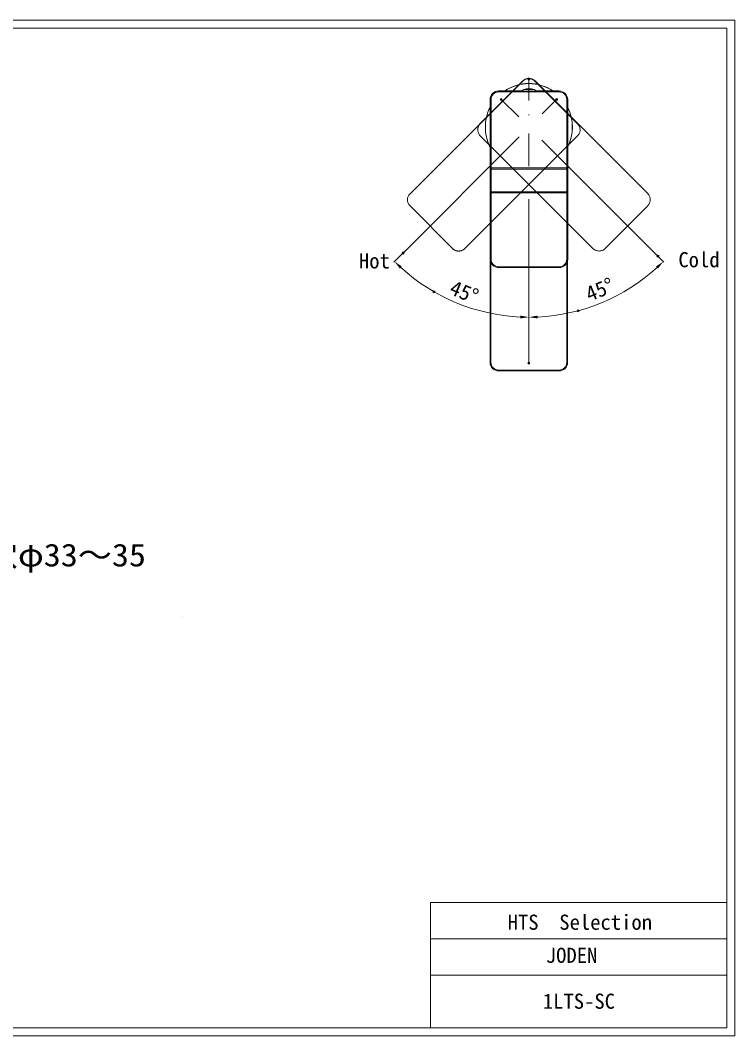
# Model space of a CAD drawing. Units: millimetres, scale not verified. Extents: x -426 to 426, y -295 to 295.
# Drawn here: x 11 to 426, y -295 to 295 of the extents above; entities that cross this region are included whole.
import ezdxf
from ezdxf.enums import TextEntityAlignment as Align

# ---------------------------------------------------------------- set-up
doc = ezdxf.new("R2010")
doc.units = ezdxf.units.MM
doc.header["$LTSCALE"] = 3
doc.header["$PDMODE"] = 32
doc.header["$PDSIZE"] = 1.2
doc.linetypes.add('USER1', pattern=[50.8, 31.75, -6.35, 6.35, -6.35])
for name, color, linetype, lineweight in [('0-0_0', 7, 'Continuous', 18), ('0-E_DEFAULT_1', 2, 'USER1', 18), ('2-5_LAY0001', 7, 'Continuous', 15), ('2-6_ADMIN_SETUP_INFO', 2, 'Continuous', 18)]:
    doc.layers.add(name, color=color, linetype=linetype, lineweight=lineweight)
doc.styles.add('ＭＳ ゴシック', font='')
doc.styles.get('ＭＳ ゴシック').set_extended_font_data('MS Gothic')

msp = doc.modelspace()

# ---------------------------------------------------------------- linework, layer by layer
at = {"layer": '0-0_0'}
for p, q in [((-425.722, 294.623), (425.713, 294.623)), ((425.713, -294.598), (425.713, 294.623)), ((-421.221, 290.121), (421.212, 290.121)), ((421.212, -290.097), (421.212, 290.121)), ((302.228, 253.634), (288.675, 253.634)), ((288.675, 253.578), (288.675, 253.634)), ((288.725, 253.584), (323.725, 253.584)), ((288.725, 253.584), (288.725, 253.084)), ((309.234, 254.484), (303.217, 254.484)), ((323.675, 253.634), (310.223, 253.634)), ((323.675, 253.596), (323.675, 253.634)), ((323.725, 253.584), (323.725, 253.084)), ((283.731, 248.634), (283.675, 248.634)), ((283.675, 248.634), (283.675, 96.134)), ((283.725, 248.584), (284.225, 248.584)), ((283.725, 156.084), (283.725, 248.584)), ((284.225, 156.084), (284.225, 248.584)), ((288.725, 253.084), (323.725, 253.084)), ((328.725, 248.584), (328.225, 248.584)), ((328.225, 248.584), (328.225, 156.084)), ((328.725, 248.584), (328.725, 156.084)), ((283.725, 208.937), (328.725, 208.937)), ((284.225, 208.253), (328.225, 208.253)), ((283.725, 194.494), (328.725, 194.494)), ((328.225, 195.178), (284.225, 195.178)), ((283.725, 156.084), (284.225, 156.084)), ((284.175, 154.044), (284.175, 96.134)), ((328.175, 96.134), (328.175, 153.827)), ((328.725, 156.084), (328.225, 156.084)), ((328.675, 96.134), (328.675, 155.64)), ((323.725, 151.584), (288.725, 151.584)), ((288.725, 151.084), (288.725, 151.584)), ((323.725, 151.084), (288.725, 151.084)), ((323.725, 151.084), (323.725, 151.584)), ((284.175, 96.134), (283.675, 96.134)), ((328.175, 96.134), (328.675, 96.134)), ((288.675, 91.634), (288.675, 91.134)), ((288.675, 91.634), (323.675, 91.634)), ((288.675, 91.134), (323.675, 91.134)), ((323.675, 91.634), (323.675, 91.134)), ((249.106, -217.349), (249.106, -290.097)), ((249.106, -217.349), (421.212, -217.349)), ((421.212, -217.349), (421.212, -290.097)), ((249.106, -238.443), (421.212, -238.443)), ((249.106, -259.537), (421.212, -259.537)), ((-425.722, -294.598), (425.713, -294.598)), ((-421.221, -290.097), (421.212, -290.097)), ((38.483, -290.097), (421.212, -290.097))]:
    msp.add_line(p, q, dxfattribs=at)
at = {"layer": '0-0_0', "color": 1, "linetype": 'USER1'}
for p, q in [((306.225, 95.64), (306.225, 260.571)), ((233.166, 159.574), (322.312, 248.721)), ((381.143, 157.717), (290.139, 248.721))]:
    msp.add_line(p, q, dxfattribs=at)
at = {"layer": '0-0_0', "color": 4}
for p, q in [((232.812, 159.221), (227.882, 154.291)), ((381.496, 157.363), (384.576, 154.284))]:
    msp.add_line(p, q, dxfattribs=at)
at = {"layer": '0-0_0'}
for points in [[(283.725, 208.082), (283.727, 208.093), (283.73, 208.104), (283.735, 208.114), (283.742, 208.124), (283.75, 208.134), (283.759, 208.142), (283.768, 208.151), (283.777, 208.158), (283.787, 208.165), (283.797, 208.171), (283.807, 208.176), (283.817, 208.182), (283.828, 208.186), (283.839, 208.191), (283.849, 208.195), (283.86, 208.199), (283.871, 208.202), (283.882, 208.206), (283.893, 208.209), (283.904, 208.212), (283.916, 208.215), (283.927, 208.218), (283.938, 208.221), (283.949, 208.224), (283.961, 208.226), (283.972, 208.229), (283.983, 208.231), (283.995, 208.233), (284.006, 208.235), (284.018, 208.237), (284.029, 208.239), (284.041, 208.24), (284.052, 208.242), (284.064, 208.243), (284.075, 208.245), (284.087, 208.246), (284.098, 208.247), (284.11, 208.248), (284.121, 208.249)], [(284.121, 208.249), (284.133, 208.25), (284.144, 208.25), (284.156, 208.251), (284.168, 208.251), (284.179, 208.252), (284.191, 208.252), (284.202, 208.252), (284.214, 208.253), (284.225, 208.253)], [(328.33, 208.249), (328.318, 208.25), (328.306, 208.25), (328.295, 208.251), (328.283, 208.251), (328.272, 208.252), (328.26, 208.252), (328.249, 208.252), (328.237, 208.253), (328.225, 208.253)], [(328.725, 208.082), (328.724, 208.093), (328.721, 208.104), (328.716, 208.114), (328.709, 208.124), (328.701, 208.134), (328.692, 208.142), (328.683, 208.151), (328.673, 208.158), (328.664, 208.165), (328.654, 208.171), (328.644, 208.176), (328.633, 208.182), (328.623, 208.186), (328.612, 208.191), (328.601, 208.195), (328.59, 208.199), (328.58, 208.202), (328.569, 208.206), (328.557, 208.209), (328.546, 208.212), (328.535, 208.215), (328.524, 208.218), (328.513, 208.221), (328.501, 208.224), (328.49, 208.226), (328.479, 208.229), (328.467, 208.231), (328.456, 208.233), (328.445, 208.235), (328.433, 208.237), (328.422, 208.239), (328.41, 208.24), (328.399, 208.242), (328.387, 208.243), (328.376, 208.245), (328.364, 208.246), (328.353, 208.247), (328.341, 208.248), (328.33, 208.249)], [(283.725, 195.007), (283.727, 195.018), (283.73, 195.029), (283.735, 195.04), (283.742, 195.05), (283.75, 195.059), (283.759, 195.068), (283.768, 195.076), (283.777, 195.083), (283.787, 195.09), (283.797, 195.096), (283.807, 195.102), (283.817, 195.107), (283.828, 195.112), (283.839, 195.116), (283.849, 195.12), (283.86, 195.124), (283.871, 195.128), (283.882, 195.131), (283.893, 195.134), (283.904, 195.138), (283.916, 195.141), (283.927, 195.144), (283.938, 195.146), (283.949, 195.149), (283.961, 195.152), (283.972, 195.154), (283.983, 195.156), (283.995, 195.158), (284.006, 195.16), (284.018, 195.162), (284.029, 195.164), (284.041, 195.166), (284.052, 195.167), (284.064, 195.169), (284.075, 195.17), (284.087, 195.171), (284.098, 195.172), (284.11, 195.173), (284.121, 195.174)], [(284.121, 195.174), (284.133, 195.175), (284.144, 195.176), (284.156, 195.176), (284.168, 195.177), (284.179, 195.177), (284.191, 195.178), (284.202, 195.178), (284.214, 195.178), (284.225, 195.178)], [(328.33, 195.174), (328.318, 195.175), (328.306, 195.176), (328.295, 195.176), (328.283, 195.177), (328.272, 195.177), (328.26, 195.178), (328.249, 195.178), (328.237, 195.178), (328.225, 195.178)], [(328.725, 195.007), (328.724, 195.018), (328.721, 195.029), (328.716, 195.04), (328.709, 195.05), (328.701, 195.059), (328.692, 195.068), (328.683, 195.076), (328.673, 195.083), (328.664, 195.09), (328.654, 195.096), (328.644, 195.102), (328.633, 195.107), (328.623, 195.112), (328.612, 195.116), (328.601, 195.12), (328.59, 195.124), (328.58, 195.128), (328.569, 195.131), (328.557, 195.134), (328.546, 195.138), (328.535, 195.141), (328.524, 195.144), (328.513, 195.146), (328.501, 195.149), (328.49, 195.152), (328.479, 195.154), (328.467, 195.156), (328.456, 195.158), (328.445, 195.16), (328.433, 195.162), (328.422, 195.164), (328.41, 195.166), (328.399, 195.167), (328.387, 195.169), (328.376, 195.17), (328.364, 195.171), (328.353, 195.172), (328.341, 195.173), (328.33, 195.174)]]:
    msp.add_lwpolyline(points, dxfattribs=at)
for centre, radius, start, end in [((288.675, 248.634), 5, 90, 180), ((288.725, 248.584), 5, 90, 180), ((306.175, 232.634), 25.3, 56.29676, 123.7492), ((306.175, 232.634), 25.25, 56.38338, 123.61662), ((303.7, 252.959), 1.6, 107.58139, 156.99641), ((306.225, 245.684), 9.3, 71.12676, 108.87324), ((308.75, 252.959), 1.6, 23.00359, 72.41861), ((323.675, 248.634), 5, 42.25884, 90), ((323.725, 248.584), 5, 0, 90), ((288.725, 248.584), 4.5, 90, 180), ((323.725, 248.584), 4.5, 0, 90), ((306.175, 232.634), 25.25, 153.24761, 206.72168), ((306.175, 232.634), 25.3, 152.78947, 156.23258), ((306.175, 232.634), 25.25, 333.27832, 26.75239), ((306.175, 232.634), 25.3, 333.18786, 26.76264), ((306.175, 232.634), 25.3, 202.81241, 207.04273), ((288.725, 156.084), 5, 180, 270), ((288.725, 156.084), 4.5, 180, 270), ((323.725, 156.084), 5, 270, 0), ((323.725, 156.084), 4.5, 270, 0), ((288.675, 96.134), 5, 180, 270), ((288.675, 96.134), 4.5, 180, 270), ((323.675, 96.134), 5, 270, 0), ((323.675, 96.134), 4.5, 270, 0), ((105.503, -51.075), 0.47, 247.09102, 250.33614)]:
    msp.add_arc(centre, radius, start, end, dxfattribs=at)
at = {"layer": '0-0_0', "color": 4}
for radius, start, end in [(110.294, 227.59764, 267.40236), (110.304, 272.5974, 312.4026)]:
    msp.add_arc((306.225, 232.634), radius, start, end, dxfattribs=at)
at = {"layer": '0-0_0'}
for p in [(306.225, 260.571), (306.225, 260.571), (290.139, 248.721), (322.312, 248.721), (233.166, 159.574), (381.143, 157.717), (251.078, 137.117), (334.774, 126.088), (306.225, 95.64)]:
    msp.add_point(p, dxfattribs=at)
at = {"layer": '0-0_0', "color": 4}
for points in [[(231.275, 150.588), (232.426, 151.792), (228.236, 154.644)], [(380.032, 151.785), (381.183, 150.58), (384.222, 154.637)], [(301.246, 123.287), (301.208, 121.62), (306.225, 122.34)], [(311.243, 121.61), (311.205, 123.276), (306.225, 122.33)]]:
    msp.add_solid(points, dxfattribs=at)
at = {"layer": '0-E_DEFAULT_1'}
for p, q in [((237.191, 194.018), (302.672, 259.351)), ((277.96, 234.658), (302.699, 259.417)), ((309.743, 259.344), (334.464, 234.567)), ((309.77, 259.42), (375.205, 194.04)), ((334.456, 227.496), (268.975, 162.162)), ((343.398, 162.207), (277.963, 227.586)), ((261.904, 162.17), (237.183, 186.947)), ((375.208, 186.969), (350.469, 162.21))]:
    msp.add_line(p, q, dxfattribs=at)
for centre, start, end in [((306.203, 255.812), 44.93553, 134.93553), ((306.236, 255.883), 45.02429, 135.02429), ((281.497, 231.123), 135.02429, 225.02429), ((330.924, 231.035), 314.93553, 44.93553), ((240.722, 190.478), 134.93553, 224.93553), ((371.671, 190.503), 315.02429, 45.02429), ((265.443, 165.702), 224.93553, 314.93553), ((346.932, 165.744), 225.02429, 315.02429)]:
    msp.add_arc(centre, 5, start, end, dxfattribs=at)
at = {"layer": '2-5_LAY0001'}
msp.add_line((306.225, 257.102), (306.225, 253.584), dxfattribs=at)
at = {"layer": '2-6_ADMIN_SETUP_INFO'}
for p, q in [((306.2, 239.888), (306.251, 239.888)), ((306.2, 239.634), (306.251, 239.634))]:
    msp.add_line(p, q, dxfattribs=at)
at = {"layer": '2-6_ADMIN_SETUP_INFO', "color": 6}
for p, q in [((306.2, 239.634), (306.2, 239.888)), ((306.251, 239.634), (306.251, 239.888))]:
    msp.add_line(p, q, dxfattribs=at)

# ---------------------------------------------------------------- texts
at = {"layer": '0-0_0', "style": 'ＭＳ ゴシック'}
for s, p in [('Hot', (207.545, 147.997)), ('Cold', (392.998, 148.675)), ('HTS\u3000Selection', (293.894, -235.785)), ('JODEN', (316.042, -254.979)), ('1LTS-SC', (314.313, -281.626))]:
    msp.add_text(s, height=8.798, dxfattribs=at).set_placement(p, align=Align.BOTTOM_LEFT)
for rotation, p in [(337.5, (258.402, 133.603)), (22.5, (342.438, 128.783))]:
    msp.add_text('45°', height=8.798, rotation=rotation, dxfattribs=at).set_placement(p, align=Align.BOTTOM_LEFT)
at = {"layer": '0-0_0', "color": 3, "style": 'ＭＳ ゴシック', "width": 1.1}
msp.add_text('取付穴φ33～35', height=13.2, dxfattribs=at).set_placement((-49.88, -26.247), align=Align.BOTTOM_LEFT)

doc.saveas('drawing.dxf')
